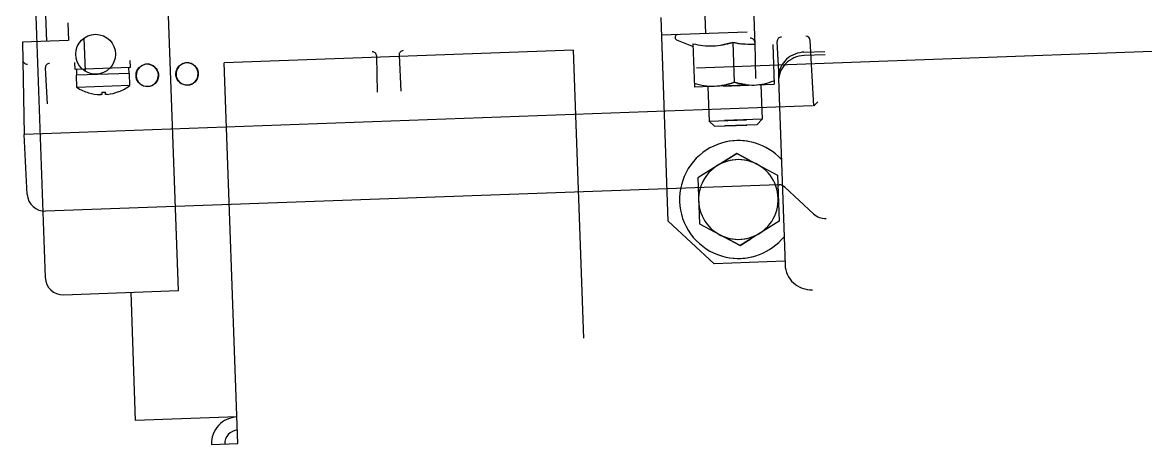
# Model space of a CAD drawing. Header units: millimetres. Extents: x 8884 to 18446, y 10737 to 16556.
# Drawn here: x 11182.27 to 11194.96, y 15452.04 to 15456.81 of the extents above; entities that cross this region are included whole.
import ezdxf

# ---------------------------------------------------------------- set-up
doc = ezdxf.new("R2010")
doc.units = ezdxf.units.MM
doc.layers.add('ZMATERIEL', color=7, linetype='Continuous')

msp = doc.modelspace()

# ---------------------------------------------------------------- linework, layer by layer
at = {"color": 252, "linetype": 'Continuous'}
for p, q in [((11184.02809883173, 15453.78109161845, 84.4869691539031), (11183.80706784256, 15459.92711840829, 84.4869691539031)), ((11182.33257828411, 15459.19080684926, 84.4869691539031), (11182.52187990772, 15453.92705241099, 84.4869691539031)), ((11182.47133660508, 15458.39312522397, 84.4869691539031), (11182.53602860189, 15456.59428811475, 84.4869691539031)), ((11189.56348189236, 15454.5655400691, 84.4869691539031), (11189.48081989644, 15456.86405415314, 84.4869691539031)), ((11189.98768487086, 15456.68215336236, 84.4869691539031), (11189.98049687122, 15456.88202415226, 84.4869691539031)), ((11182.77867908961, 15456.80314390424, 84.4869691539031), (11182.78586708928, 15456.60327311431, 84.4869691539031)), ((11182.78194223696, 15456.60313196393, 84.4869691539031), (11182.26513111806, 15456.58454576561, 84.4869691539031)), ((11182.96005682964, 15456.62894910621, 84.4869691539031), (11182.97331172067, 15456.26038126175, 84.4869691539031)), ((11190.45412576221, 15456.69892808449, 84.4869691539031), (11189.48800789605, 15456.66418336324, 84.4869691539031)), ((11189.65727663109, 15456.61304460946, 84.4869691539031), (11189.84289868676, 15456.53448070373, 84.4869691539031)), ((11190.29144127553, 15456.58309485134, 84.4869691539031), (11190.30761054064, 15456.1334894046, 84.4869691539031)), ((11190.29144127553, 15456.58309485134, 84.4869691539031), (11190.30761054064, 15456.1334894046, 84.4869691539031)), ((11188.49350584627, 15456.4933305818, 84.4869691539031), (11184.54605774549, 15456.35136758877, 84.4869691539031)), ((11188.61031084056, 15453.24543024569, 84.4869691539031), (11188.49350584627, 15456.4933305818, 84.4869691539031)), ((11189.84173199825, 15456.56692185214, 84.4869691539031), (11189.85934577736, 15456.07714999285, 84.4869691539031)), ((11190.74259426354, 15456.55912377507, 84.4869691539031), (11190.75876433198, 15456.10949599126, 84.4869691539031)), ((11184.70059973787, 15452.05414560562, 84.4869691539031), (11184.54605774549, 15456.35136758877, 84.4869691539031)), ((11190.43397429838, 15456.09781549183, 84.4869691539031), (11189.85934577736, 15456.07714999285, 84.4869691539031)), ((11190.00924886981, 15456.08254099258, 84.4869691539031), (11190.02326546914, 15455.69279295229, 84.4869691539031)), ((11190.18413581099, 15456.08883049227, 84.4869691539031), (11190.75876433198, 15456.10949599126, 84.4869691539031)), ((11190.60886123956, 15456.10410499152, 84.4869691539031), (11190.62287783887, 15455.71435695123, 84.4869691539031)), ((11190.02326546914, 15455.69279295229, 84.4869691539031), (11190.44799089769, 15455.70806745154, 84.4869691539031)), ((11190.02326546914, 15455.69279295229, 84.4869691539031), (11190.08538310602, 15455.63498811519, 84.4869691539031)), ((11190.62287783887, 15455.71435695123, 84.4869691539031), (11190.1981524103, 15455.69908245198, 84.4869691539031)), ((11190.62287783887, 15455.71435695123, 84.4869691539031), (11190.5650730018, 15455.65223931434, 84.4869691539031)), ((11190.08538310602, 15455.63498811519, 84.4869691539031), (11190.45014729758, 15455.64810621454, 84.4869691539031)), ((11190.5650730018, 15455.65223931434, 84.4869691539031), (11190.20030881016, 15455.63912121498, 84.4869691539031)), ((11190.3365629815, 15455.32843271154, 84.4869691539031), (11189.89619118964, 15455.05261993997, 84.4869691539031)), ((11190.21423748379, 15455.25181805274, 84.4869691539031), (11190.3365629815, 15455.32843271154, 84.4869691539031)), ((11190.46407597118, 15455.2608030523, 84.4869691539031), (11190.3365629815, 15455.32843271154, 84.4869691539031)), ((11190.3365629815, 15455.32843271154, 84.4869691539031), (11190.79560974426, 15455.08496593839, 84.4869691539031)), ((11190.79560974426, 15455.08496593839, 84.4869691539031), (11190.81428471515, 15454.56568639375, 84.4869691539031)), ((11189.89619118964, 15455.05261993997, 84.4869691539031), (11189.91486616056, 15454.53334039534, 84.4869691539031)), ((11189.56348189236, 15454.5655400691, 84.4869691539031), (11190.08112886626, 15454.08383309343, 84.4869691539031)), ((11190.81428471515, 15454.56568639375, 84.4869691539031), (11190.37391292329, 15454.28987362227, 84.4869691539031)), ((11189.91486616056, 15454.53334039534, 84.4869691539031), (11190.37391292329, 15454.28987362227, 84.4869691539031)), ((11190.37391292329, 15454.28987362227, 84.4869691539031), (11190.24639993364, 15454.35750328145, 84.4869691539031)), ((11190.37391292329, 15454.28987362227, 84.4869691539031), (11190.49623842106, 15454.366488281, 84.4869691539031)), ((11190.88061202593, 15454.11258509203, 84.4869691539031), (11190.08112886626, 15454.08383309343, 84.4869691539031)), ((11182.72893869725, 15453.73436962074, 84.4869691539031), (11184.02809883173, 15453.78109161845, 84.4869691539031)), ((11183.48844769896, 15453.76168401941, 84.4869691539031), (11183.54056069638, 15452.31262079251, 84.4869691539031)), ((11184.68981773839, 15452.35395179048, 84.4869691539031), (11183.54056069638, 15452.31262079251, 84.4869691539031)), ((11184.400793553, 15452.04336360615, 84.4869691539031), (11184.70059973787, 15452.05414560562, 84.4869691539031))]:
    msp.add_line(p, q, dxfattribs=at)
msp.add_circle((11183.09160351883, 15456.44915768376, 84.4869691539031), 0.225, dxfattribs=at)
for centre, radius, start, end in [((11189.66896980697, 15456.64067194441, 84.4869691539031), 0.03, 92.05965377991149, 247.0596537866282), ((11190.3552379524, 15454.80915316688, 84.4869691539031), 0.665, 81.22531879703958, 282.8939887606805), ((11190.3552379524, 15454.80915316688, 84.4869691539031), 0.665, 43.30618714789614, 102.8939887606806), ((11190.3552379524, 15454.80915316688, 84.4869691539031), 0.4500000000000001, 75.9320335734964, 288.187273987895), ((11190.3552379524, 15454.80915316688, 84.4869691539031), 0.4500000000000001, 255.9320335734964, 108.1872739878951), ((11190.3552379524, 15454.80915316688, 84.4869691539031), 0.665, 261.2253187970396, 320.8131204112514), ((11182.72175069761, 15453.93424041064, 84.4869691539031), 0.2, 182.0596537803281, 272.0596537799115), ((11184.70059973787, 15452.05414560562, 84.4869691539031), 0.3, 92.05965377991149, 182.0596537803281), ((11184.70059973787, 15452.05414560562, 84.4869691539031), 0.15, 92.05965377991149, 182.0596537803281)]:
    msp.add_arc(centre, radius, start, end, dxfattribs=at)
for points, start_tangent, end_tangent in [([(11189.84173199825, 15456.56692185214, 84.48696915390309), (11189.95421318115, 15456.54717790523, 84.48696915390309), (11190.06775332541, 15456.54256720333, 84.48696915390309), (11190.18066895074, 15456.55532198667, 84.48696915390309), (11190.29144127553, 15456.58309485134, 84.48696915390309)], (0.9743370299260455, -0.2250940961351336), (0.9556506499550904, 0.2945026913975719)), ([(11190.08420041604, 15456.08523649245, 84.48696915390309), (11189.9701689642, 15456.09197720189, 84.48696915390309), (11189.85790126333, 15456.1173164054, 84.48696915390309)], (-0.9993539495728323, -0.03593999823568412), (-0.9594356261338426, 0.2819277909415134)), ([(11190.30761054064, 15456.1334894046, 84.48696915390309), (11190.19745307366, 15456.10015107312, 84.48696915390309), (11190.08420041604, 15456.08523649245, 84.48696915390309)], (-0.9367051754961225, -0.3501191428625105), (-0.9993539495728323, -0.03593999823568412)), ([(11190.30761054064, 15456.1334894046, 84.48696915390309), (11190.41987824151, 15456.1081502011, 84.48696915390309), (11190.53390969332, 15456.10140949166, 84.48696915390309)], (0.9594356261921579, -0.281927790743059), (0.9993539495728323, 0.03593999823568412)), ([(11190.53390969332, 15456.10140949166, 84.48696915390309), (11190.64716235099, 15456.11632407232, 84.48696915390309), (11190.75731981795, 15456.14966240382, 84.48696915390309)], (0.9993539495728323, 0.03593999823568412), (0.9367051754237018, 0.3501191430562633))]:
    msp.add_spline(points, degree=3, dxfattribs=dict(at, start_tangent=start_tangent, end_tangent=end_tangent))
for points in [[(11190.29144127553, 15456.58309485134, 84.48696915390309), (11190.2495465404, 15456.57018415824, 84.48696915390309), (11190.20670613506, 15456.55952686331, 84.48696915390309), (11190.16335772035, 15456.55233266309, 84.48696915390309)], [(11190.29144127553, 15456.58309485134, 84.48696915390309), (11190.33415520222, 15456.57322695921, 84.48696915390309), (11190.3776504865, 15456.56567457474, 84.48696915390309), (11190.42140370135, 15456.56161283065, 84.48696915390309)]]:
    msp.add_open_spline(points, degree=3, dxfattribs=at)
for points, knots in [([(11190.54243065736, 15456.56007787629, 84.48696915390309), (11190.53411609632, 15456.55948751745, 84.48696915390309), (11190.48793608924, 15456.55700343937, 84.48696915390309), (11190.40341201858, 15456.56079240793, 84.48696915390309), (11190.32853132276, 15456.57452620374, 84.48696915390309), (11190.29144127553, 15456.58309485134, 84.48696915390309)], [4.056957039955827, 4.056957039955827, 4.056957039955827, 4.056957039955827, 4.556691963045595, 6.829366417042872, 9.11338392609126, 9.11338392609126, 9.11338392609126, 9.11338392609126]), ([(11190.18383292993, 15456.09725245591, 84.48696915390309), (11190.18838345998, 15456.09817192542, 84.48696915390309), (11190.23051636302, 15456.10714201523, 84.48696915390309), (11190.27167486003, 15456.12005746251, 84.48696915390309), (11190.30761054064, 15456.1334894046, 84.48696915390309)], [2.006591461988199, 2.006591461988199, 2.006591461988199, 2.006591461988199, 2.284610178994667, 4.58644526297215, 4.58644526297215, 4.58644526297215, 4.58644526297215]), ([(11190.43367141735, 15456.10623745548, 84.48696915390309), (11190.42906659425, 15456.10682766889, 84.48696915390309), (11190.38639818248, 15456.11274802932, 84.48696915390309), (11190.3444182504, 15456.12267354995, 84.48696915390309), (11190.30761054064, 15456.1334894046, 84.48696915390309)], [2.006591461988199, 2.006591461988199, 2.006591461988199, 2.006591461988199, 2.284610178994667, 4.58644526297215, 4.58644526297215, 4.58644526297215, 4.58644526297215])]:
    msp.add_open_spline(points, degree=3, knots=knots, dxfattribs=at)
at = {"layer": 'ZMATERIEL', "color": 252}
msp.add_line((11254.84033806703, 15458.62921550414, 84.4869691539031), (11189.88233134479, 15456.2931156188, 84.4869691539031), dxfattribs=at)
at = {"layer": 'ZMATERIEL', "color": 252, "linetype": 'Continuous'}
for p, q in [((11190.50318947556, 15457.65122511993, 84.4869691539031), (11190.54272347362, 15456.55193577542, 84.4869691539031)), ((11182.26513111806, 15456.58454576561, 84.4869691539031), (11182.28436717664, 15455.54456522967, 84.4869691539031)), ((11190.54035003174, 15456.58108346543, 84.4869691539031), (11190.54784638935, 15456.17579950286, 84.4869691539031)), ((11190.81447148535, 15456.18538822095, 84.4869691539031), (11190.79283548882, 15456.59016366108, 84.4869691539031)), ((11191.20706998664, 15455.86509299194, 84.4869691539031), (11191.1675000427, 15456.60538435935, 84.4869691539031)), ((11191.09596214574, 15456.47176737945, 84.4869691539031), (11191.33330870876, 15456.48030312904, 84.4869691539031)), ((11182.86018691054, 15456.27573256082, 84.4869691539031), (11182.85731171068, 15456.35568087681, 84.4869691539031)), ((11183.48478312903, 15456.29819505972, 84.4869691539031), (11183.48190792917, 15456.3781433757, 84.4869691539031)), ((11186.2756082566, 15456.02215592159, 84.4869691539031), (11186.2681119292, 15456.42743824936, 84.4869691539031)), ((11186.52059744659, 15456.43651844368, 84.4869691539031), (11186.54223335665, 15456.03174462188, 84.4869691539031)), ((11191.33466526676, 15456.44258243651, 84.4869691539031), (11191.09731870374, 15456.43404668693, 84.4869691539031)), ((11182.52318162255, 15456.29275893255, 84.4869691539031), (11182.54481755895, 15455.88798461763, 84.4869691539031)), ((11183.4847829533, 15456.2981950534, 84.4869691539031), (11182.86018708627, 15456.27573256714, 84.4869691539031)), ((11183.47462730455, 15456.23278780302, 84.4869691539031), (11182.8750149348, 15456.21122380408, 84.4869691539031)), ((11182.87997465452, 15456.07331295906, 84.4869691539031), (11182.8750149348, 15456.21122380408, 84.4869691539031)), ((11182.88001170454, 15456.21140350407, 84.4869691539031), (11182.87767560462, 15456.27636151079, 84.4869691539031)), ((11183.46924917859, 15456.23259438822, 84.4869691539031), (11183.4669130787, 15456.29755239495, 84.4869691539031)), ((11183.4795870243, 15456.094876958, 84.4869691539031), (11183.47462730455, 15456.23278780302, 84.4869691539031)), ((11183.4795870243, 15456.094876958, 84.4869691539031), (11182.87997465452, 15456.07331295906, 84.4869691539031)), ((11190.80659102261, 15456.17082620662, 84.4869691539031), (11190.88214498359, 15454.06995940023, 84.4869691539031)), ((11183.01218669235, 15456.01414149964, 84.4869691539031), (11183.01220086391, 15456.01374744235, 84.4869691539031)), ((11183.16208978477, 15456.01953249937, 84.4869691539031), (11183.16303296139, 15455.99330636333, 84.4869691539031)), ((11183.20300711938, 15455.99474396326, 84.4869691539031), (11183.20206394276, 15456.0209700993, 84.4869691539031)), ((11183.35198120676, 15456.02596704175, 84.4869691539031), (11183.35196703517, 15456.02636109904, 84.4869691539031)), ((11191.19283401508, 15455.864942492, 84.4869691539031), (11182.28332054932, 15455.54452758957, 84.4869691539031)), ((11182.31954094022, 15454.86690108819, 84.4869691539031), (11182.28332054932, 15455.54452758957, 84.4869691539031)), ((11190.80813471792, 15454.97554180224, 84.4869691539031), (11182.52644384058, 15454.6777054294, 84.4869691539031)), ((11190.80812918653, 15454.97554160331, 84.4869691539031), (11190.81601374599, 15454.97551412142, 84.4869691539031)), ((11190.87984684016, 15454.94881254542, 84.4869691539031), (11191.20299524624, 15454.64810018889, 84.4869691539031))]:
    msp.add_line(p, q, dxfattribs=at)
for centre, radius, start, end in [((11190.49035860487, 15456.580157592, 84.4869691539031), 0.05000000000000001, 1.059653778815015, 92.05965377991149), ((11190.84276427837, 15456.5928312391, 84.4869691539031), 0.05000000000000001, 92.05965377991149, 183.0582712253332), ((11191.11757139154, 15456.60271419115, 84.4869691539031), 0.05000000000000001, 3.059653781856687, 92.07110477743934), ((11186.21812047046, 15456.42651409954, 84.4869691539031), 0.05000000000000001, 1.059057997485844, 92.05965377991149), ((11186.57052614397, 15456.43918774664, 84.4869691539031), 0.05000000000000001, 92.05965377991149, 183.0596537818567), ((11191.10674414518, 15456.17196119459, 84.4869691539031), 0.3, 92.05965377991149, 95.51016916990449), ((11182.31880566905, 15456.38634678233, 84.4869691539031), 0.05000000000000001, 181.059653778815, 272.0596537799115), ((11182.57311034569, 15456.29542775371, 84.4869691539031), 0.05000000000000001, 92.05965377991149, 183.0596978279534), ((11183.67557576636, 15456.21000986694, 84.4869691539031), 0.127178935925, 79.4527002433863, 104.6666073162777), ((11184.12528504366, 15456.22618286615, 84.4869691539031), 0.127178935925, 79.4527002433863, 104.6666073162777), ((11183.1638547324, 15456.52693910871, 84.4869691539031), 0.5351304347849994, 237.9615918399884, 253.5370014897039), ((11183.1638547324, 15456.52693910871, 84.4869691539031), 0.5351304347849994, 290.5823060740133, 306.1577157227217), ((11183.1638547324, 15456.52693910871, 84.4869691539031), 0.534756563525, 253.5235801615192, 267.7699004523396), ((11183.15342745906, 15456.25911290854, 84.4869691539031), 0.2667274577900001, 267.7693679545184, 268.1979714553586), ((11183.1638547324, 15456.52693910871, 84.4869691539031), 0.5074096788899995, 269.8007049200911, 274.3186026392393), ((11183.19349395987, 15456.26055399204, 84.4869691539031), 0.266727620715, 275.9213362121404, 276.3499394576116), ((11183.1638547324, 15456.52693910871, 84.4869691539031), 0.534756563525, 276.3494071090347, 290.5957274012194), ((11190.81172318639, 15454.87560620832, 84.4869691539031), 0.09999999999500002, 47.05965379222283, 87.55964181549427), ((11182.51925584094, 15454.8775762193, 84.4869691539031), 0.2, 183.0596537818567, 272.0596537799115), ((11191.33924255386, 15454.79451286309, 84.4869691539031), 0.2, 227.0596537786558, 272.0596537799115)]:
    msp.add_arc(centre, radius, start, end, dxfattribs=at)
at = {"layer": 'ZMATERIEL', "color": 252, "linetype": 'Continuous', "extrusion": (0, 0, -1)}
for centre in [(11183.67557699084, 15456.20997581876, 84.48696915390309), (11184.12528626815, 15456.22614881796, 84.48696915390309)]:
    msp.add_ellipse(centre, major_axis=(-0.09312738084968761, 0.08666158838462695), ratio=0.9999999999127916, start_param=1.005372573668598, end_param=6.848609065198924, dxfattribs=at)
for centre in [(11183.67557663656, 15456.20998566939, 84.48696915390309), (11184.12528591387, 15456.2261586686, 84.48696915390309)]:
    msp.add_ellipse(centre, major_axis=(-0.004493044842355521, 0.1249344663116213), ratio=0.9999999970999999, dxfattribs=at)
at = {"layer": 'ZMATERIEL', "color": 252, "linetype": 'Continuous'}
for points, start_tangent, end_tangent in [([(11191.07714982895, 15456.4704773948, 84.48696915390309), (11190.9692883568, 15456.43955846901, 84.48696915390309), (11190.88070218061, 15456.37237338562, 84.48696915390309), (11190.82379666459, 15456.27840753439, 84.48696915390309), (11190.80666865626, 15456.17082651094, 84.48696915390309)], (-0.9953184908756162, -0.09664937517173029), (0.03593999823568412, -0.9993539495728323)), ([(11191.09731870374, 15456.43404668693, 84.48696915390309), (11190.98337429627, 15456.40782974691, 84.48696915390309), (11190.88838007623, 15456.34143700773, 84.48696915390309), (11190.8267789887, 15456.24497322195, 84.48696915390309), (11190.80794758064, 15456.13310551407, 84.48696915390309)], (-0.9993539495728323, -0.03593999823568412), (0.03593999823568412, -0.9993539495728323)), ([(11183.16293882092, 15455.99316104236, 84.48696915390309), (11183.1623161995, 15455.99293367376, 84.48696915390309), (11183.16112702636, 15455.9927399393, 84.48696915390309), (11183.15940523284, 15455.99258557711, 84.48696915390309), (11183.1572010866, 15455.99247518284, 84.48696915390309), (11183.15457977796, 15455.9924120441, 84.48696915390309), (11183.15161927995, 15455.99239802166, 84.48696915390309), (11183.14503990841, 15455.99251736144, 84.48696915390309)], (-0.8082727725054686, -0.5888082244893693), (-0.9995057406810227, 0.03143683103749996)), ([(11183.16303296139, 15455.99330636333, 84.48696915390309), (11183.16293882092, 15455.99316104236, 84.48696915390309)], (0.03593999823568433, -0.9993539495728324), (-0.8082727695741447, -0.5888082285132756)), ([(11183.20311145559, 15455.99460578015, 84.48696915390309), (11183.20300711938, 15455.99474396326, 84.48696915390309)], (-0.8484807252478856, 0.5292262832502016), (-0.03593999823568433, 0.9993539495728324)), ([(11183.22101036653, 15455.99524950468, 84.48696915390309), (11183.21445656372, 15455.99465785346, 84.48696915390309), (11183.21150270671, 15455.99445917655, 84.48696915390309), (11183.20888363499, 15455.99433385433, 84.48696915390309), (11183.20667725321, 15455.99428563176, 84.48696915390309), (11183.20494881929, 15455.99431591262, 84.48696915390309), (11183.20374880145, 15455.99442372399, 84.48696915390309), (11183.20311145559, 15455.99460578015, 84.48696915390309)], (-0.9946654306865053, -0.1031536766054861), (-0.8484807352518504, 0.5292262672113691)), ([(11191.25465952741, 15455.91180955658, 84.48696915390309), (11191.24622542114, 15455.90413629071, 84.48696915390309), (11191.23803842309, 15455.89648782668, 84.48696915390309), (11191.23026364392, 15455.88902603344, 84.48696915390309), (11191.22309348394, 15455.88195410352, 84.48696915390309), (11191.21981071305, 15455.87864796943, 84.48696915390309), (11191.21678102644, 15455.87555355245, 84.48696915390309), (11191.21405255471, 15455.87272620545, 84.48696915390309), (11191.21168205502, 15455.87023168338, 84.48696915390309), (11191.20973403134, 15455.86814515766, 84.48696915390309), (11191.2089398154, 15455.8672799171, 84.48696915390309), (11191.20827666143, 15455.86654654071, 84.48696915390309), (11191.20775228697, 15455.86595417025, 84.48696915390309), (11191.20737329922, 15455.86551070029, 84.48696915390309), (11191.20714478633, 15455.86522228793, 84.48696915390309), (11191.20706998664, 15455.86509299194, 84.48696915390309)], (-0.7440347331445608, -0.6681409401275323), (0.0533756556604451, -0.9985745036715177)), ([(11190.88214498359, 15454.06995940023, 84.48696915390309), (11190.90896359871, 15453.95973341476, 84.48696915390309), (11190.97733488501, 15453.86794385565, 84.48696915390309), (11191.07685292686, 15453.80854640614, 84.48696915390309), (11191.19238623021, 15453.7905822263, 84.48696915390309)], (0.03593999823568412, -0.9993539495728323), (0.9993539495728323, 0.03593999823568412))]:
    msp.add_spline(points, degree=3, dxfattribs=dict(at, start_tangent=start_tangent, end_tangent=end_tangent))

doc.saveas('drawing.dxf')
